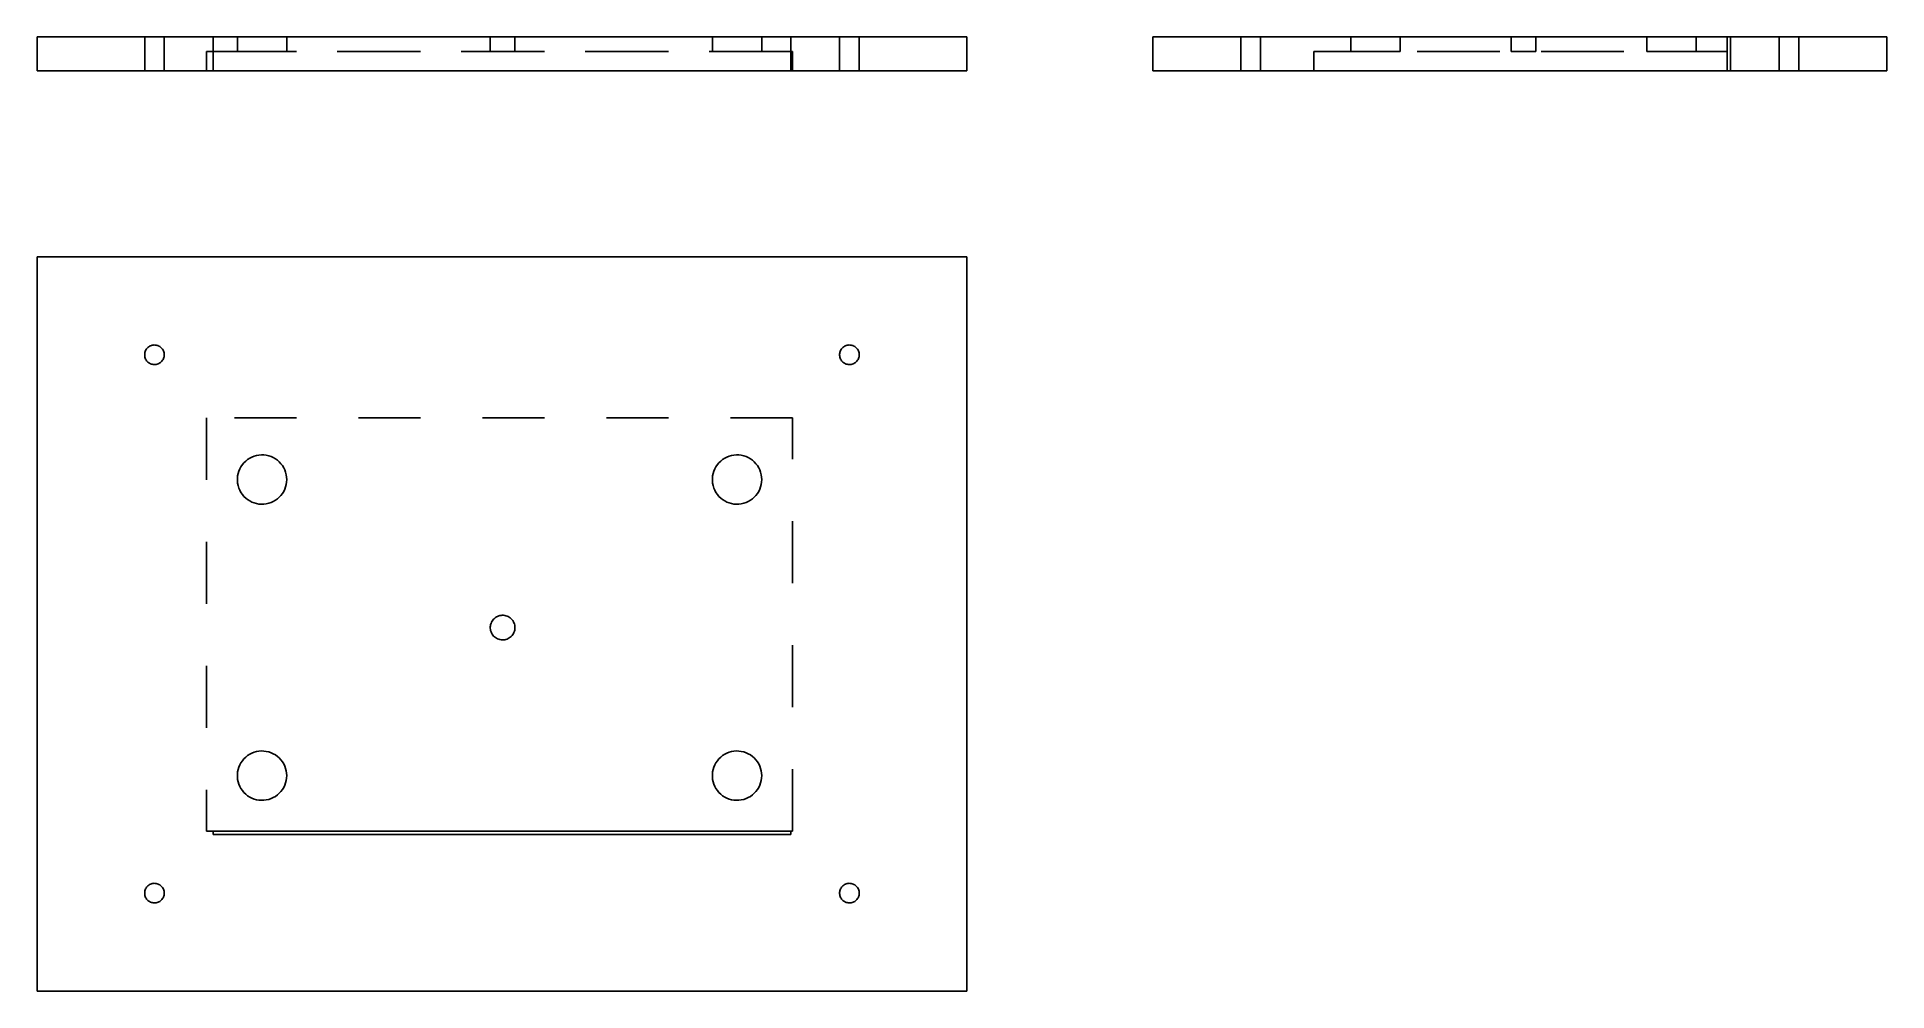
# Model space of a CAD drawing. Extents: x 0 to 2.98, y 0 to 1.54.
import ezdxf

# ---------------------------------------------------------------- set-up
doc = ezdxf.new("R2010")
doc.units = 0
doc.linetypes.add('HIDDEN', pattern=[0.075, 0.050025, -0.024975])
for name, color, linetype in [('FRONT', 7, 'CONTINUOUS'), ('FRONT_HID', 7, 'HIDDEN'), ('LEFT', 7, 'CONTINUOUS'), ('LEFT_HID', 7, 'HIDDEN'), ('TOP', 7, 'CONTINUOUS'), ('TOP_HID', 7, 'HIDDEN')]:
    doc.layers.add(name, color=color, linetype=linetype)

msp = doc.modelspace()

# ---------------------------------------------------------------- linework, layer by layer
at = {"layer": 'FRONT'}
for p, q in [((0, 1.484211), (0, 1.538898)), ((1.5, 1.538898), (0, 1.538898)), ((1.5, 1.484211), (1.5, 1.538898)), ((1.5, 1.484211), (0, 1.484211))]:
    msp.add_line(p, q, dxfattribs=at)
at = {"layer": 'FRONT_HID', "linetype": 'HIDDEN'}
for p, q in [((0.205263, 1.538898), (0.173684, 1.538898)), ((0.173684, 1.538898), (0.205263, 1.538898)), ((0.205263, 1.538898), (0.173684, 1.538898)), ((0.173684, 1.538898), (0.205263, 1.538898)), ((0.173684, 1.538898), (0.173684, 1.484211)), ((0.173684, 1.538898), (0.173684, 1.484211)), ((0.205263, 1.484211), (0.205263, 1.538898)), ((0.205263, 1.484211), (0.205263, 1.538898)), ((0.273438, 1.538898), (0.284211, 1.538898)), ((1.21875, 1.538898), (0.273438, 1.538898)), ((0.284211, 1.538898), (1.215789, 1.538898)), ((0.284211, 1.484211), (0.284211, 1.538898)), ((0.284211, 1.515461), (0.284211, 1.538898)), ((1.215789, 1.538898), (0.284211, 1.538898)), ((0.284211, 1.538898), (1.215789, 1.538898)), ((0.402796, 1.538898), (0.323191, 1.538898)), ((0.323191, 1.538898), (0.402796, 1.538898)), ((0.402796, 1.538898), (0.323191, 1.538898)), ((0.323191, 1.538898), (0.402796, 1.538898)), ((0.323191, 1.538898), (0.323191, 1.515461)), ((0.323191, 1.538898), (0.323191, 1.515461)), ((0.402796, 1.515461), (0.402796, 1.538898)), ((0.402796, 1.515461), (0.402796, 1.538898)), ((0.77097, 1.538898), (0.731168, 1.538898)), ((0.731168, 1.538898), (0.77097, 1.538898)), ((0.731168, 1.538898), (0.731168, 1.515461)), ((0.77097, 1.515461), (0.77097, 1.538898)), ((1.168997, 1.538898), (1.089391, 1.538898)), ((1.089391, 1.538898), (1.168997, 1.538898)), ((1.168997, 1.538898), (1.089391, 1.538898)), ((1.089391, 1.538898), (1.168997, 1.538898)), ((1.089391, 1.538898), (1.089391, 1.515461)), ((1.089391, 1.538898), (1.089391, 1.515461)), ((1.168997, 1.515461), (1.168997, 1.538898)), ((1.168997, 1.515461), (1.168997, 1.538898)), ((1.215789, 1.538898), (1.21875, 1.538898)), ((1.215789, 1.484211), (1.215789, 1.538898)), ((1.215789, 1.538898), (1.215789, 1.515461)), ((1.326316, 1.538898), (1.294737, 1.538898)), ((1.294737, 1.538898), (1.326316, 1.538898)), ((1.326316, 1.538898), (1.294737, 1.538898)), ((1.294737, 1.538898), (1.326316, 1.538898)), ((1.294737, 1.538898), (1.294737, 1.484211)), ((1.294737, 1.538898), (1.294737, 1.484211)), ((1.326316, 1.484211), (1.326316, 1.538898)), ((1.326316, 1.484211), (1.326316, 1.538898)), ((1.21875, 1.515461), (0.273438, 1.515461)), ((0.273438, 1.484211), (0.273438, 1.515461)), ((0.273438, 1.484211), (0.273438, 1.515461)), ((0.273438, 1.515461), (0.284211, 1.515461)), ((0.284211, 1.484211), (0.284211, 1.515461)), ((0.284211, 1.515461), (1.215789, 1.515461)), ((0.402796, 1.515461), (0.323191, 1.515461)), ((0.323191, 1.515461), (0.402796, 1.515461)), ((0.402796, 1.515461), (0.323191, 1.515461)), ((0.323191, 1.515461), (0.402796, 1.515461)), ((0.77097, 1.515461), (0.731168, 1.515461)), ((0.731168, 1.515461), (0.77097, 1.515461)), ((1.168997, 1.515461), (1.089391, 1.515461)), ((1.089391, 1.515461), (1.168997, 1.515461)), ((1.168997, 1.515461), (1.089391, 1.515461)), ((1.089391, 1.515461), (1.168997, 1.515461)), ((1.215789, 1.515461), (1.215789, 1.484211)), ((1.215789, 1.515461), (1.21875, 1.515461)), ((1.21875, 1.484211), (1.21875, 1.515461)), ((1.21875, 1.484211), (1.21875, 1.515461)), ((0.205263, 1.484211), (0.173684, 1.484211)), ((0.173684, 1.484211), (0.205263, 1.484211)), ((0.205263, 1.484211), (0.173684, 1.484211)), ((0.173684, 1.484211), (0.205263, 1.484211)), ((0.273438, 1.484211), (0.284211, 1.484211)), ((1.21875, 1.484211), (0.273438, 1.484211)), ((0.284211, 1.484211), (1.215789, 1.484211)), ((1.215789, 1.484211), (1.21875, 1.484211)), ((1.326316, 1.484211), (1.294737, 1.484211)), ((1.294737, 1.484211), (1.326316, 1.484211)), ((1.326316, 1.484211), (1.294737, 1.484211)), ((1.294737, 1.484211), (1.326316, 1.484211))]:
    msp.add_line(p, q, dxfattribs=at)
at = {"layer": 'LEFT'}
for p, q in [((1.8, 1.484211), (1.8, 1.538898)), ((1.8, 1.538898), (2.984211, 1.538898)), ((2.984211, 1.484211), (2.984211, 1.538898)), ((1.8, 1.484211), (2.984211, 1.484211))]:
    msp.add_line(p, q, dxfattribs=at)
at = {"layer": 'LEFT_HID', "linetype": 'HIDDEN'}
for p, q in [((1.957895, 1.538898), (1.942105, 1.538898)), ((1.942105, 1.538898), (1.973684, 1.538898)), ((1.957895, 1.538898), (1.942105, 1.538898)), ((1.942105, 1.538898), (1.973684, 1.538898)), ((1.942105, 1.538898), (1.942105, 1.484211)), ((1.942105, 1.538898), (1.942105, 1.484211)), ((1.973684, 1.538898), (1.957895, 1.538898)), ((1.973684, 1.538898), (1.957895, 1.538898)), ((1.973684, 1.538898), (1.973684, 1.484211)), ((1.973684, 1.538898), (1.973684, 1.484211)), ((2.059704, 1.538898), (2.726398, 1.538898)), ((2.726398, 1.538898), (2.059704, 1.538898)), ((2.068421, 1.538898), (2.726398, 1.538898)), ((2.726398, 1.538898), (2.068421, 1.538898)), ((2.159211, 1.538898), (2.119408, 1.538898)), ((2.119408, 1.538898), (2.199013, 1.538898)), ((2.159211, 1.538898), (2.119408, 1.538898)), ((2.119408, 1.538898), (2.199013, 1.538898)), ((2.119408, 1.538898), (2.119408, 1.515461)), ((2.119408, 1.538898), (2.119408, 1.515461)), ((2.199013, 1.538898), (2.159211, 1.538898)), ((2.199013, 1.538898), (2.159211, 1.538898)), ((2.199013, 1.538898), (2.199013, 1.515461)), ((2.199013, 1.538898), (2.199013, 1.515461)), ((2.398026, 1.538898), (2.378125, 1.538898)), ((2.378125, 1.538898), (2.417928, 1.538898)), ((2.378125, 1.538898), (2.378125, 1.515461)), ((2.417928, 1.538898), (2.398026, 1.538898)), ((2.417928, 1.538898), (2.417928, 1.515461)), ((2.636842, 1.538898), (2.597039, 1.538898)), ((2.597039, 1.538898), (2.676645, 1.538898)), ((2.636842, 1.538898), (2.597039, 1.538898)), ((2.597039, 1.538898), (2.676645, 1.538898)), ((2.597039, 1.538898), (2.597039, 1.515461)), ((2.597039, 1.538898), (2.597039, 1.515461)), ((2.676645, 1.538898), (2.636842, 1.538898)), ((2.676645, 1.538898), (2.636842, 1.538898)), ((2.676645, 1.538898), (2.676645, 1.515461)), ((2.676645, 1.538898), (2.676645, 1.515461)), ((2.726398, 1.538898), (2.731579, 1.538898)), ((2.731579, 1.538898), (2.726398, 1.538898)), ((2.726398, 1.538898), (2.726398, 1.515461)), ((2.726398, 1.515461), (2.726398, 1.538898)), ((2.731579, 1.484211), (2.731579, 1.538898)), ((2.731579, 1.484211), (2.731579, 1.538898)), ((2.826316, 1.538898), (2.810526, 1.538898)), ((2.810526, 1.538898), (2.842105, 1.538898)), ((2.826316, 1.538898), (2.810526, 1.538898)), ((2.810526, 1.538898), (2.842105, 1.538898)), ((2.810526, 1.538898), (2.810526, 1.484211)), ((2.810526, 1.538898), (2.810526, 1.484211)), ((2.842105, 1.538898), (2.826316, 1.538898)), ((2.842105, 1.538898), (2.826316, 1.538898)), ((2.842105, 1.538898), (2.842105, 1.484211)), ((2.842105, 1.538898), (2.842105, 1.484211)), ((2.726398, 1.515461), (2.059704, 1.515461)), ((2.059704, 1.484211), (2.059704, 1.515461)), ((2.059704, 1.484211), (2.059704, 1.515461)), ((2.059704, 1.515461), (2.726398, 1.515461)), ((2.159211, 1.515461), (2.119408, 1.515461)), ((2.119408, 1.515461), (2.199013, 1.515461)), ((2.159211, 1.515461), (2.119408, 1.515461)), ((2.119408, 1.515461), (2.199013, 1.515461)), ((2.199013, 1.515461), (2.159211, 1.515461)), ((2.199013, 1.515461), (2.159211, 1.515461)), ((2.398026, 1.515461), (2.378125, 1.515461)), ((2.378125, 1.515461), (2.417928, 1.515461)), ((2.417928, 1.515461), (2.398026, 1.515461)), ((2.636842, 1.515461), (2.597039, 1.515461)), ((2.597039, 1.515461), (2.676645, 1.515461)), ((2.636842, 1.515461), (2.597039, 1.515461)), ((2.597039, 1.515461), (2.676645, 1.515461)), ((2.676645, 1.515461), (2.636842, 1.515461)), ((2.676645, 1.515461), (2.636842, 1.515461)), ((2.726398, 1.515461), (2.726398, 1.484211)), ((2.726398, 1.484211), (2.726398, 1.515461)), ((2.726398, 1.484211), (2.726398, 1.515461)), ((2.726398, 1.484211), (2.726398, 1.515461)), ((1.957895, 1.484211), (1.942105, 1.484211)), ((1.942105, 1.484211), (1.973684, 1.484211)), ((1.957895, 1.484211), (1.942105, 1.484211)), ((1.942105, 1.484211), (1.973684, 1.484211)), ((1.973684, 1.484211), (1.957895, 1.484211)), ((1.973684, 1.484211), (1.957895, 1.484211)), ((2.059704, 1.484211), (2.726398, 1.484211)), ((2.726398, 1.484211), (2.059704, 1.484211)), ((2.726398, 1.484211), (2.731579, 1.484211)), ((2.731579, 1.484211), (2.726398, 1.484211)), ((2.826316, 1.484211), (2.810526, 1.484211)), ((2.810526, 1.484211), (2.842105, 1.484211)), ((2.826316, 1.484211), (2.810526, 1.484211)), ((2.810526, 1.484211), (2.842105, 1.484211)), ((2.842105, 1.484211), (2.826316, 1.484211)), ((2.842105, 1.484211), (2.826316, 1.484211))]:
    msp.add_line(p, q, dxfattribs=at)
at = {"layer": 'TOP'}
for p, q in [((0, 1.184211), (0, 0)), ((1.5, 1.184211), (0, 1.184211)), ((1.5, 0), (1.5, 1.184211)), ((0.173861, 1.028669), (0.173704, 1.027103)), ((0.173704, 1.027103), (0.173704, 1.025529)), ((0.173704, 1.025529), (0.173861, 1.023962)), ((0.174172, 1.030212), (0.173861, 1.028669)), ((0.173861, 1.023962), (0.174172, 1.02242)), ((0.174636, 1.031716), (0.174172, 1.030212)), ((0.174172, 1.02242), (0.174636, 1.020915)), ((0.175248, 1.033167), (0.174636, 1.031716)), ((0.174636, 1.020915), (0.175248, 1.019465)), ((0.176001, 1.034549), (0.175248, 1.033167)), ((0.175248, 1.019465), (0.176001, 1.018083)), ((0.176887, 1.03585), (0.176001, 1.034549)), ((0.176001, 1.018083), (0.176887, 1.016782)), ((0.177899, 1.037055), (0.176887, 1.03585)), ((0.176887, 1.016782), (0.177899, 1.015576)), ((0.179026, 1.038154), (0.177899, 1.037055)), ((0.177899, 1.015576), (0.179026, 1.014477)), ((0.180257, 1.039136), (0.179026, 1.038154)), ((0.181579, 1.03999), (0.180257, 1.039136)), ((0.18298, 1.040708), (0.181579, 1.03999)), ((0.184445, 1.041283), (0.18298, 1.040708)), ((0.18596, 1.041709), (0.184445, 1.041283)), ((0.18751, 1.041983), (0.18596, 1.041709)), ((0.18908, 1.0421), (0.18751, 1.041983)), ((0.190654, 1.042061), (0.18908, 1.0421)), ((0.192215, 1.041865), (0.190654, 1.042061)), ((0.19375, 1.041515), (0.192215, 1.041865)), ((0.195242, 1.041014), (0.19375, 1.041515)), ((0.196677, 1.040366), (0.195242, 1.041014)), ((0.19804, 1.039579), (0.196677, 1.040366)), ((0.199318, 1.03866), (0.19804, 1.039579)), ((0.200498, 1.037619), (0.199318, 1.03866)), ((0.199318, 1.013971), (0.200498, 1.015013)), ((0.201569, 1.036465), (0.200498, 1.037619)), ((0.200498, 1.015013), (0.201569, 1.016167)), ((0.20252, 1.03521), (0.201569, 1.036465)), ((0.201569, 1.016167), (0.20252, 1.017421)), ((0.20334, 1.033867), (0.20252, 1.03521)), ((0.20252, 1.017421), (0.20334, 1.018764)), ((0.204023, 1.032449), (0.20334, 1.033867)), ((0.20334, 1.018764), (0.204023, 1.020183)), ((0.204562, 1.03097), (0.204023, 1.032449)), ((0.204023, 1.020183), (0.204562, 1.021662)), ((0.20495, 1.029444), (0.204562, 1.03097)), ((0.204562, 1.021662), (0.20495, 1.023187)), ((0.205185, 1.027888), (0.20495, 1.029444)), ((0.20495, 1.023187), (0.205185, 1.024744)), ((0.205263, 1.026316), (0.205185, 1.027888)), ((0.205185, 1.024744), (0.205263, 1.026316)), ((1.294913, 1.028669), (1.294756, 1.027103)), ((1.294756, 1.027103), (1.294756, 1.025529)), ((1.294756, 1.025529), (1.294913, 1.023962)), ((1.295225, 1.030212), (1.294913, 1.028669)), ((1.294913, 1.023962), (1.295225, 1.02242)), ((1.295689, 1.031716), (1.295225, 1.030212)), ((1.295225, 1.02242), (1.295689, 1.020915)), ((1.2963, 1.033167), (1.295689, 1.031716)), ((1.295689, 1.020915), (1.2963, 1.019465)), ((1.297053, 1.034549), (1.2963, 1.033167)), ((1.2963, 1.019465), (1.297053, 1.018083)), ((1.29794, 1.03585), (1.297053, 1.034549)), ((1.297053, 1.018083), (1.29794, 1.016782)), ((1.298952, 1.037055), (1.29794, 1.03585)), ((1.29794, 1.016782), (1.298952, 1.015576)), ((1.300079, 1.038154), (1.298952, 1.037055)), ((1.298952, 1.015576), (1.300079, 1.014477)), ((1.301309, 1.039136), (1.300079, 1.038154)), ((1.302632, 1.03999), (1.301309, 1.039136)), ((1.304032, 1.040708), (1.302632, 1.03999)), ((1.305498, 1.041283), (1.304032, 1.040708)), ((1.307013, 1.041709), (1.305498, 1.041283)), ((1.308563, 1.041983), (1.307013, 1.041709)), ((1.310133, 1.0421), (1.308563, 1.041983)), ((1.311706, 1.042061), (1.310133, 1.0421)), ((1.313268, 1.041865), (1.311706, 1.042061)), ((1.314803, 1.041515), (1.313268, 1.041865)), ((1.316295, 1.041014), (1.314803, 1.041515)), ((1.31773, 1.040366), (1.316295, 1.041014)), ((1.319093, 1.039579), (1.31773, 1.040366)), ((1.320371, 1.03866), (1.319093, 1.039579)), ((1.321551, 1.037619), (1.320371, 1.03866)), ((1.320371, 1.013971), (1.321551, 1.015013)), ((1.322622, 1.036465), (1.321551, 1.037619)), ((1.321551, 1.015013), (1.322622, 1.016167)), ((1.323572, 1.03521), (1.322622, 1.036465)), ((1.322622, 1.016167), (1.323572, 1.017421)), ((1.324393, 1.033867), (1.323572, 1.03521)), ((1.323572, 1.017421), (1.324393, 1.018764)), ((1.325076, 1.032449), (1.324393, 1.033867)), ((1.324393, 1.018764), (1.325076, 1.020183)), ((1.325614, 1.03097), (1.325076, 1.032449)), ((1.325076, 1.020183), (1.325614, 1.021662)), ((1.326003, 1.029444), (1.325614, 1.03097)), ((1.325614, 1.021662), (1.326003, 1.023187)), ((1.326237, 1.027888), (1.326003, 1.029444)), ((1.326003, 1.023187), (1.326237, 1.024744)), ((1.326316, 1.026316), (1.326237, 1.027888)), ((1.326237, 1.024744), (1.326316, 1.026316)), ((0.179026, 1.014477), (0.180257, 1.013496)), ((0.180257, 1.013496), (0.181579, 1.012642)), ((0.181579, 1.012642), (0.18298, 1.011924)), ((0.18298, 1.011924), (0.184445, 1.011349)), ((0.184445, 1.011349), (0.18596, 1.010922)), ((0.18596, 1.010922), (0.18751, 1.010649)), ((0.18751, 1.010649), (0.18908, 1.010531)), ((0.18908, 1.010531), (0.190654, 1.01057)), ((0.190654, 1.01057), (0.192215, 1.010766)), ((0.192215, 1.010766), (0.19375, 1.011116)), ((0.19375, 1.011116), (0.195242, 1.011618)), ((0.195242, 1.011618), (0.196677, 1.012265)), ((0.196677, 1.012265), (0.19804, 1.013052)), ((0.19804, 1.013052), (0.199318, 1.013971)), ((1.300079, 1.014477), (1.301309, 1.013496)), ((1.301309, 1.013496), (1.302632, 1.012642)), ((1.302632, 1.012642), (1.304032, 1.011924)), ((1.304032, 1.011924), (1.305498, 1.011349)), ((1.305498, 1.011349), (1.307013, 1.010922)), ((1.307013, 1.010922), (1.308563, 1.010649)), ((1.308563, 1.010649), (1.310133, 1.010531)), ((1.310133, 1.010531), (1.311706, 1.01057)), ((1.311706, 1.01057), (1.313268, 1.010766)), ((1.313268, 1.010766), (1.314803, 1.011116)), ((1.314803, 1.011116), (1.316295, 1.011618)), ((1.316295, 1.011618), (1.31773, 1.012265)), ((1.31773, 1.012265), (1.319093, 1.013052)), ((1.319093, 1.013052), (1.320371, 1.013971)), ((0.325591, 0.838613), (0.324422, 0.834822)), ((0.327132, 0.84227), (0.325591, 0.838613)), ((0.32903, 0.845754), (0.327132, 0.84227)), ((0.331265, 0.849033), (0.32903, 0.845754)), ((0.333816, 0.852073), (0.331265, 0.849033)), ((0.336657, 0.854843), (0.333816, 0.852073)), ((0.339759, 0.857317), (0.336657, 0.854843)), ((0.343092, 0.85947), (0.339759, 0.857317)), ((0.346623, 0.86128), (0.343092, 0.85947)), ((0.350317, 0.86273), (0.346623, 0.86128)), ((0.354137, 0.863805), (0.350317, 0.86273)), ((0.358044, 0.864494), (0.354137, 0.863805)), ((0.362001, 0.86479), (0.358044, 0.864494)), ((0.365968, 0.864691), (0.362001, 0.86479)), ((0.369905, 0.864198), (0.365968, 0.864691)), ((0.373774, 0.863315), (0.369905, 0.864198)), ((0.377535, 0.862051), (0.373774, 0.863315)), ((0.381152, 0.860419), (0.377535, 0.862051)), ((0.384588, 0.858435), (0.381152, 0.860419)), ((0.38781, 0.856119), (0.384588, 0.858435)), ((0.390785, 0.853493), (0.38781, 0.856119)), ((0.393484, 0.850585), (0.390785, 0.853493)), ((0.39588, 0.847422), (0.393484, 0.850585)), ((0.397949, 0.844036), (0.39588, 0.847422)), ((0.399671, 0.840461), (0.397949, 0.844036)), ((0.401028, 0.836732), (0.399671, 0.840461)), ((0.402007, 0.832887), (0.401028, 0.836732)), ((1.091792, 0.838613), (1.090622, 0.834822)), ((1.093333, 0.84227), (1.091792, 0.838613)), ((1.095231, 0.845754), (1.093333, 0.84227)), ((1.097466, 0.849033), (1.095231, 0.845754)), ((1.100017, 0.852073), (1.097466, 0.849033)), ((1.102857, 0.854843), (1.100017, 0.852073)), ((1.10596, 0.857317), (1.102857, 0.854843)), ((1.109293, 0.85947), (1.10596, 0.857317)), ((1.112824, 0.86128), (1.109293, 0.85947)), ((1.116517, 0.86273), (1.112824, 0.86128)), ((1.120337, 0.863805), (1.116517, 0.86273)), ((1.124245, 0.864494), (1.120337, 0.863805)), ((1.128202, 0.86479), (1.124245, 0.864494)), ((1.132169, 0.864691), (1.128202, 0.86479)), ((1.136106, 0.864198), (1.132169, 0.864691)), ((1.139974, 0.863315), (1.136106, 0.864198)), ((1.143736, 0.862051), (1.139974, 0.863315)), ((1.147352, 0.860419), (1.143736, 0.862051)), ((1.150789, 0.858435), (1.147352, 0.860419)), ((1.154011, 0.856119), (1.150789, 0.858435)), ((1.156986, 0.853493), (1.154011, 0.856119)), ((1.159685, 0.850585), (1.156986, 0.853493)), ((1.162081, 0.847422), (1.159685, 0.850585)), ((1.16415, 0.844036), (1.162081, 0.847422)), ((1.165871, 0.840461), (1.16415, 0.844036)), ((1.167228, 0.836732), (1.165871, 0.840461)), ((1.168208, 0.832887), (1.167228, 0.836732)), ((0.323635, 0.830932), (0.32324, 0.826984)), ((0.32324, 0.826984), (0.32324, 0.823016)), ((0.32324, 0.823016), (0.323635, 0.819068)), ((0.324422, 0.834822), (0.323635, 0.830932)), ((0.323635, 0.819068), (0.324422, 0.815178)), ((0.324422, 0.815178), (0.325591, 0.811387)), ((0.325591, 0.811387), (0.327132, 0.80773)), ((0.327132, 0.80773), (0.32903, 0.804246)), ((0.39588, 0.802578), (0.397949, 0.805964)), ((0.397949, 0.805964), (0.399671, 0.809539)), ((0.399671, 0.809539), (0.401028, 0.813268)), ((0.401028, 0.813268), (0.402007, 0.817113)), ((0.402598, 0.828963), (0.402007, 0.832887)), ((0.402007, 0.817113), (0.402598, 0.821037)), ((0.402796, 0.825), (0.402598, 0.828963)), ((0.402598, 0.821037), (0.402796, 0.825)), ((1.089836, 0.830932), (1.089441, 0.826984)), ((1.089441, 0.826984), (1.089441, 0.823016)), ((1.089441, 0.823016), (1.089836, 0.819068)), ((1.090622, 0.834822), (1.089836, 0.830932)), ((1.089836, 0.819068), (1.090622, 0.815178)), ((1.090622, 0.815178), (1.091792, 0.811387)), ((1.091792, 0.811387), (1.093333, 0.80773)), ((1.093333, 0.80773), (1.095231, 0.804246)), ((1.162081, 0.802578), (1.16415, 0.805964)), ((1.16415, 0.805964), (1.165871, 0.809539)), ((1.165871, 0.809539), (1.167228, 0.813268)), ((1.167228, 0.813268), (1.168208, 0.817113)), ((1.168799, 0.828963), (1.168208, 0.832887)), ((1.168208, 0.817113), (1.168799, 0.821037)), ((1.168997, 0.825), (1.168799, 0.828963)), ((1.168799, 0.821037), (1.168997, 0.825)), ((0.32903, 0.804246), (0.331265, 0.800967)), ((0.331265, 0.800967), (0.333816, 0.797927)), ((0.333816, 0.797927), (0.336657, 0.795157)), ((0.336657, 0.795157), (0.339759, 0.792683)), ((0.339759, 0.792683), (0.343092, 0.79053)), ((0.343092, 0.79053), (0.346623, 0.78872)), ((0.346623, 0.78872), (0.350317, 0.78727)), ((0.350317, 0.78727), (0.354137, 0.786195)), ((0.354137, 0.786195), (0.358044, 0.785506)), ((0.358044, 0.785506), (0.362001, 0.78521)), ((0.362001, 0.78521), (0.365968, 0.785309)), ((0.365968, 0.785309), (0.369905, 0.785802)), ((0.369905, 0.785802), (0.373774, 0.786685)), ((0.373774, 0.786685), (0.377535, 0.787949)), ((0.377535, 0.787949), (0.381152, 0.789581)), ((0.381152, 0.789581), (0.384588, 0.791565)), ((0.384588, 0.791565), (0.38781, 0.793881)), ((0.38781, 0.793881), (0.390785, 0.796507)), ((0.390785, 0.796507), (0.393484, 0.799415)), ((0.393484, 0.799415), (0.39588, 0.802578)), ((1.095231, 0.804246), (1.097466, 0.800967)), ((1.097466, 0.800967), (1.100017, 0.797927)), ((1.100017, 0.797927), (1.102857, 0.795157)), ((1.102857, 0.795157), (1.10596, 0.792683)), ((1.10596, 0.792683), (1.109293, 0.79053)), ((1.109293, 0.79053), (1.112824, 0.78872)), ((1.112824, 0.78872), (1.116517, 0.78727)), ((1.116517, 0.78727), (1.120337, 0.786195)), ((1.120337, 0.786195), (1.124245, 0.785506)), ((1.124245, 0.785506), (1.128202, 0.78521)), ((1.128202, 0.78521), (1.132169, 0.785309)), ((1.132169, 0.785309), (1.136106, 0.785802)), ((1.136106, 0.785802), (1.139974, 0.786685)), ((1.139974, 0.786685), (1.143736, 0.787949)), ((1.143736, 0.787949), (1.147352, 0.789581)), ((1.147352, 0.789581), (1.150789, 0.791565)), ((1.150789, 0.791565), (1.154011, 0.793881)), ((1.154011, 0.793881), (1.156986, 0.796507)), ((1.156986, 0.796507), (1.159685, 0.799415)), ((1.159685, 0.799415), (1.162081, 0.802578)), ((0.735205, 0.598201), (0.734087, 0.596561)), ((0.73648, 0.599721), (0.735205, 0.598201)), ((0.737901, 0.601106), (0.73648, 0.599721)), ((0.739452, 0.602343), (0.737901, 0.601106)), ((0.741118, 0.603419), (0.739452, 0.602343)), ((0.742884, 0.604324), (0.741118, 0.603419)), ((0.744731, 0.605049), (0.742884, 0.604324)), ((0.746641, 0.605587), (0.744731, 0.605049)), ((0.748594, 0.605931), (0.746641, 0.605587)), ((0.750573, 0.606079), (0.748594, 0.605931)), ((0.752556, 0.60603), (0.750573, 0.606079)), ((0.754525, 0.605783), (0.752556, 0.60603)), ((0.756459, 0.605342), (0.754525, 0.605783)), ((0.75834, 0.60471), (0.756459, 0.605342)), ((0.760148, 0.603894), (0.75834, 0.60471)), ((0.761866, 0.602902), (0.760148, 0.603894)), ((0.763477, 0.601744), (0.761866, 0.602902)), ((0.764965, 0.600431), (0.763477, 0.601744)), ((0.766314, 0.598977), (0.764965, 0.600431)), ((0.767512, 0.597395), (0.766314, 0.598977)), ((0.768547, 0.595702), (0.767512, 0.597395)), ((0.73139, 0.58915), (0.731193, 0.587176)), ((0.731193, 0.587176), (0.731193, 0.585192)), ((0.731193, 0.585192), (0.73139, 0.583218)), ((0.731783, 0.591095), (0.73139, 0.58915)), ((0.73139, 0.583218), (0.731783, 0.581273)), ((0.732368, 0.592991), (0.731783, 0.591095)), ((0.731783, 0.581273), (0.732368, 0.579378)), ((0.733139, 0.594819), (0.732368, 0.592991)), ((0.732368, 0.579378), (0.733139, 0.577549)), ((0.734087, 0.596561), (0.733139, 0.594819)), ((0.733139, 0.577549), (0.734087, 0.575807)), ((0.734087, 0.575807), (0.735205, 0.574168)), ((0.735205, 0.574168), (0.73648, 0.572648)), ((0.73648, 0.572648), (0.737901, 0.571263)), ((0.737901, 0.571263), (0.739452, 0.570026)), ((0.739452, 0.570026), (0.741118, 0.568949)), ((0.741118, 0.568949), (0.742884, 0.568044)), ((0.742884, 0.568044), (0.744731, 0.567319)), ((0.744731, 0.567319), (0.746641, 0.566782)), ((0.754525, 0.566585), (0.756459, 0.567027)), ((0.756459, 0.567027), (0.75834, 0.567659)), ((0.75834, 0.567659), (0.760148, 0.568475)), ((0.760148, 0.568475), (0.761866, 0.569467)), ((0.761866, 0.569467), (0.763477, 0.570625)), ((0.763477, 0.570625), (0.764965, 0.571938)), ((0.764965, 0.571938), (0.766314, 0.573392)), ((0.766314, 0.573392), (0.767512, 0.574973)), ((0.767512, 0.574973), (0.768547, 0.576666)), ((0.769408, 0.593915), (0.768547, 0.595702)), ((0.768547, 0.576666), (0.769408, 0.578454)), ((0.770086, 0.59205), (0.769408, 0.593915)), ((0.769408, 0.578454), (0.770086, 0.580318)), ((0.770576, 0.590128), (0.770086, 0.59205)), ((0.770086, 0.580318), (0.770576, 0.582241)), ((0.770872, 0.588166), (0.770576, 0.590128)), ((0.770576, 0.582241), (0.770872, 0.584203)), ((0.77097, 0.586184), (0.770872, 0.588166)), ((0.770872, 0.584203), (0.77097, 0.586184)), ((0.746641, 0.566782), (0.748594, 0.566437)), ((0.748594, 0.566437), (0.750573, 0.566289)), ((0.750573, 0.566289), (0.752556, 0.566339)), ((0.752556, 0.566339), (0.754525, 0.566585)), ((0.325591, 0.360982), (0.324422, 0.35719)), ((0.327132, 0.364638), (0.325591, 0.360982)), ((0.32903, 0.368123), (0.327132, 0.364638)), ((0.331265, 0.371401), (0.32903, 0.368123)), ((0.333816, 0.374441), (0.331265, 0.371401)), ((0.336657, 0.377212), (0.333816, 0.374441)), ((0.339759, 0.379686), (0.336657, 0.377212)), ((0.343092, 0.381839), (0.339759, 0.379686)), ((0.346623, 0.383649), (0.343092, 0.381839)), ((0.350317, 0.385098), (0.346623, 0.383649)), ((0.354137, 0.386173), (0.350317, 0.385098)), ((0.358044, 0.386862), (0.354137, 0.386173)), ((0.362001, 0.387159), (0.358044, 0.386862)), ((0.365968, 0.38706), (0.362001, 0.387159)), ((0.369905, 0.386566), (0.365968, 0.38706)), ((0.373774, 0.385683), (0.369905, 0.386566)), ((0.377535, 0.38442), (0.373774, 0.385683)), ((0.381152, 0.382788), (0.377535, 0.38442)), ((0.384588, 0.380804), (0.381152, 0.382788)), ((0.38781, 0.378487), (0.384588, 0.380804)), ((0.390785, 0.375862), (0.38781, 0.378487)), ((0.393484, 0.372953), (0.390785, 0.375862)), ((0.39588, 0.36979), (0.393484, 0.372953)), ((0.397949, 0.366404), (0.39588, 0.36979)), ((0.399671, 0.362829), (0.397949, 0.366404)), ((0.401028, 0.3591), (0.399671, 0.362829)), ((0.402007, 0.355255), (0.401028, 0.3591)), ((1.091792, 0.360982), (1.090622, 0.35719)), ((1.093333, 0.364638), (1.091792, 0.360982)), ((1.095231, 0.368123), (1.093333, 0.364638)), ((1.097466, 0.371401), (1.095231, 0.368123)), ((1.100017, 0.374441), (1.097466, 0.371401)), ((1.102857, 0.377212), (1.100017, 0.374441)), ((1.10596, 0.379686), (1.102857, 0.377212)), ((1.109293, 0.381839), (1.10596, 0.379686)), ((1.112824, 0.383649), (1.109293, 0.381839)), ((1.116517, 0.385098), (1.112824, 0.383649)), ((1.120337, 0.386173), (1.116517, 0.385098)), ((1.124245, 0.386862), (1.120337, 0.386173)), ((1.128202, 0.387159), (1.124245, 0.386862)), ((1.132169, 0.38706), (1.128202, 0.387159)), ((1.136106, 0.386566), (1.132169, 0.38706)), ((1.139974, 0.385683), (1.136106, 0.386566)), ((1.143736, 0.38442), (1.139974, 0.385683)), ((1.147352, 0.382788), (1.143736, 0.38442)), ((1.150789, 0.380804), (1.147352, 0.382788)), ((1.154011, 0.378487), (1.150789, 0.380804)), ((1.156986, 0.375862), (1.154011, 0.378487)), ((1.159685, 0.372953), (1.156986, 0.375862)), ((1.162081, 0.36979), (1.159685, 0.372953)), ((1.16415, 0.366404), (1.162081, 0.36979)), ((1.165871, 0.362829), (1.16415, 0.366404)), ((1.167228, 0.3591), (1.165871, 0.362829)), ((1.168208, 0.355255), (1.167228, 0.3591)), ((0.323635, 0.353301), (0.32324, 0.349352)), ((0.32324, 0.349352), (0.32324, 0.345384)), ((0.32324, 0.345384), (0.323635, 0.341436)), ((0.324422, 0.35719), (0.323635, 0.353301)), ((0.323635, 0.341436), (0.324422, 0.337547)), ((0.324422, 0.337547), (0.325591, 0.333755)), ((0.325591, 0.333755), (0.327132, 0.330099)), ((0.327132, 0.330099), (0.32903, 0.326614)), ((0.39588, 0.324947), (0.397949, 0.328333)), ((0.397949, 0.328333), (0.399671, 0.331908)), ((0.399671, 0.331908), (0.401028, 0.335636)), ((0.401028, 0.335636), (0.402007, 0.339482)), ((0.402598, 0.351331), (0.402007, 0.355255)), ((0.402007, 0.339482), (0.402598, 0.343405)), ((0.402796, 0.347368), (0.402598, 0.351331)), ((0.402598, 0.343405), (0.402796, 0.347368)), ((1.089836, 0.353301), (1.089441, 0.349352)), ((1.089441, 0.349352), (1.089441, 0.345384)), ((1.089441, 0.345384), (1.089836, 0.341436)), ((1.090622, 0.35719), (1.089836, 0.353301)), ((1.089836, 0.341436), (1.090622, 0.337547)), ((1.090622, 0.337547), (1.091792, 0.333755)), ((1.091792, 0.333755), (1.093333, 0.330099)), ((1.093333, 0.330099), (1.095231, 0.326614)), ((1.162081, 0.324947), (1.16415, 0.328333)), ((1.16415, 0.328333), (1.165871, 0.331908)), ((1.165871, 0.331908), (1.167228, 0.335636)), ((1.167228, 0.335636), (1.168208, 0.339482)), ((1.168799, 0.351331), (1.168208, 0.355255)), ((1.168208, 0.339482), (1.168799, 0.343405)), ((1.168997, 0.347368), (1.168799, 0.351331)), ((1.168799, 0.343405), (1.168997, 0.347368)), ((0.32903, 0.326614), (0.331265, 0.323335)), ((0.331265, 0.323335), (0.333816, 0.320296)), ((0.333816, 0.320296), (0.336657, 0.317525)), ((0.336657, 0.317525), (0.339759, 0.315051)), ((0.339759, 0.315051), (0.343092, 0.312898)), ((0.343092, 0.312898), (0.346623, 0.311088)), ((0.346623, 0.311088), (0.350317, 0.309638)), ((0.350317, 0.309638), (0.354137, 0.308564)), ((0.354137, 0.308564), (0.358044, 0.307875)), ((0.358044, 0.307875), (0.362001, 0.307578)), ((0.362001, 0.307578), (0.365968, 0.307677)), ((0.365968, 0.307677), (0.369905, 0.30817)), ((0.369905, 0.30817), (0.373774, 0.309053)), ((0.373774, 0.309053), (0.377535, 0.310317)), ((0.377535, 0.310317), (0.381152, 0.311949)), ((0.381152, 0.311949), (0.384588, 0.313933)), ((0.384588, 0.313933), (0.38781, 0.316249)), ((0.38781, 0.316249), (0.390785, 0.318875)), ((0.390785, 0.318875), (0.393484, 0.321784)), ((0.393484, 0.321784), (0.39588, 0.324947)), ((1.095231, 0.326614), (1.097466, 0.323335)), ((1.097466, 0.323335), (1.100017, 0.320296)), ((1.100017, 0.320296), (1.102857, 0.317525)), ((1.102857, 0.317525), (1.10596, 0.315051)), ((1.10596, 0.315051), (1.109293, 0.312898)), ((1.109293, 0.312898), (1.112824, 0.311088)), ((1.112824, 0.311088), (1.116517, 0.309638)), ((1.116517, 0.309638), (1.120337, 0.308564)), ((1.120337, 0.308564), (1.124245, 0.307875)), ((1.124245, 0.307875), (1.128202, 0.307578)), ((1.128202, 0.307578), (1.132169, 0.307677)), ((1.132169, 0.307677), (1.136106, 0.30817)), ((1.136106, 0.30817), (1.139974, 0.309053)), ((1.139974, 0.309053), (1.143736, 0.310317)), ((1.143736, 0.310317), (1.147352, 0.311949)), ((1.147352, 0.311949), (1.150789, 0.313933)), ((1.150789, 0.313933), (1.154011, 0.316249)), ((1.154011, 0.316249), (1.156986, 0.318875)), ((1.156986, 0.318875), (1.159685, 0.321784)), ((1.159685, 0.321784), (1.162081, 0.324947)), ((0.284211, 0.257812), (0.284211, 0.252632)), ((0.284211, 0.257812), (1.215789, 0.257812)), ((0.284211, 0.252632), (1.215789, 0.252632)), ((1.215789, 0.252632), (1.215789, 0.257812)), ((0.173861, 0.160248), (0.173704, 0.158682)), ((0.173704, 0.158682), (0.173704, 0.157108)), ((0.173704, 0.157108), (0.173861, 0.155541)), ((0.174172, 0.161791), (0.173861, 0.160248)), ((0.173861, 0.155541), (0.174172, 0.153999)), ((0.174636, 0.163295), (0.174172, 0.161791)), ((0.174172, 0.153999), (0.174636, 0.152494)), ((0.175248, 0.164746), (0.174636, 0.163295)), ((0.174636, 0.152494), (0.175248, 0.151044)), ((0.176001, 0.166128), (0.175248, 0.164746)), ((0.175248, 0.151044), (0.176001, 0.149662)), ((0.176887, 0.167428), (0.176001, 0.166128)), ((0.176001, 0.149662), (0.176887, 0.148361)), ((0.177899, 0.168634), (0.176887, 0.167428)), ((0.179026, 0.169733), (0.177899, 0.168634)), ((0.180257, 0.170715), (0.179026, 0.169733)), ((0.181579, 0.171569), (0.180257, 0.170715)), ((0.18298, 0.172287), (0.181579, 0.171569)), ((0.184445, 0.172862), (0.18298, 0.172287)), ((0.18596, 0.173288), (0.184445, 0.172862)), ((0.18751, 0.173562), (0.18596, 0.173288)), ((0.18908, 0.173679), (0.18751, 0.173562)), ((0.190654, 0.17364), (0.18908, 0.173679)), ((0.192215, 0.173444), (0.190654, 0.17364)), ((0.19375, 0.173094), (0.192215, 0.173444)), ((0.195242, 0.172593), (0.19375, 0.173094)), ((0.196677, 0.171945), (0.195242, 0.172593)), ((0.19804, 0.171158), (0.196677, 0.171945)), ((0.199318, 0.170239), (0.19804, 0.171158)), ((0.200498, 0.169198), (0.199318, 0.170239)), ((0.201569, 0.168044), (0.200498, 0.169198)), ((0.20252, 0.166789), (0.201569, 0.168044)), ((0.20334, 0.165446), (0.20252, 0.166789)), ((0.20252, 0.149), (0.20334, 0.150343)), ((0.204023, 0.164028), (0.20334, 0.165446)), ((0.20334, 0.150343), (0.204023, 0.151762)), ((0.204562, 0.162549), (0.204023, 0.164028)), ((0.204023, 0.151762), (0.204562, 0.153241)), ((0.20495, 0.161023), (0.204562, 0.162549)), ((0.204562, 0.153241), (0.20495, 0.154766)), ((0.205185, 0.159467), (0.20495, 0.161023)), ((0.20495, 0.154766), (0.205185, 0.156323)), ((0.205263, 0.157895), (0.205185, 0.159467)), ((0.205185, 0.156323), (0.205263, 0.157895)), ((1.294913, 0.160248), (1.294756, 0.158682)), ((1.294756, 0.158682), (1.294756, 0.157108)), ((1.294756, 0.157108), (1.294913, 0.155541)), ((1.295225, 0.161791), (1.294913, 0.160248)), ((1.294913, 0.155541), (1.295225, 0.153999)), ((1.295689, 0.163295), (1.295225, 0.161791)), ((1.295225, 0.153999), (1.295689, 0.152494)), ((1.2963, 0.164746), (1.295689, 0.163295)), ((1.295689, 0.152494), (1.2963, 0.151044)), ((1.297053, 0.166128), (1.2963, 0.164746)), ((1.2963, 0.151044), (1.297053, 0.149662)), ((1.29794, 0.167428), (1.297053, 0.166128)), ((1.297053, 0.149662), (1.29794, 0.148361)), ((1.298952, 0.168634), (1.29794, 0.167428)), ((1.300079, 0.169733), (1.298952, 0.168634)), ((1.301309, 0.170715), (1.300079, 0.169733)), ((1.302632, 0.171569), (1.301309, 0.170715)), ((1.304032, 0.172287), (1.302632, 0.171569)), ((1.305498, 0.172862), (1.304032, 0.172287)), ((1.307013, 0.173288), (1.305498, 0.172862)), ((1.308563, 0.173562), (1.307013, 0.173288)), ((1.310133, 0.173679), (1.308563, 0.173562)), ((1.311706, 0.17364), (1.310133, 0.173679)), ((1.313268, 0.173444), (1.311706, 0.17364)), ((1.314803, 0.173094), (1.313268, 0.173444)), ((1.316295, 0.172593), (1.314803, 0.173094)), ((1.31773, 0.171945), (1.316295, 0.172593)), ((1.319093, 0.171158), (1.31773, 0.171945)), ((1.320371, 0.170239), (1.319093, 0.171158)), ((1.321551, 0.169198), (1.320371, 0.170239)), ((1.322622, 0.168044), (1.321551, 0.169198)), ((1.323572, 0.166789), (1.322622, 0.168044)), ((1.324393, 0.165446), (1.323572, 0.166789)), ((1.323572, 0.149), (1.324393, 0.150343)), ((1.325076, 0.164028), (1.324393, 0.165446)), ((1.324393, 0.150343), (1.325076, 0.151762)), ((1.325614, 0.162549), (1.325076, 0.164028)), ((1.325076, 0.151762), (1.325614, 0.153241)), ((1.326003, 0.161023), (1.325614, 0.162549)), ((1.325614, 0.153241), (1.326003, 0.154766)), ((1.326237, 0.159467), (1.326003, 0.161023)), ((1.326003, 0.154766), (1.326237, 0.156323)), ((1.326316, 0.157895), (1.326237, 0.159467)), ((1.326237, 0.156323), (1.326316, 0.157895)), ((0.176887, 0.148361), (0.177899, 0.147155)), ((0.177899, 0.147155), (0.179026, 0.146056)), ((0.179026, 0.146056), (0.180257, 0.145075)), ((0.180257, 0.145075), (0.181579, 0.144221)), ((0.181579, 0.144221), (0.18298, 0.143503)), ((0.18298, 0.143503), (0.184445, 0.142927)), ((0.184445, 0.142927), (0.18596, 0.142501)), ((0.18596, 0.142501), (0.18751, 0.142228)), ((0.18751, 0.142228), (0.18908, 0.14211)), ((0.18908, 0.14211), (0.190654, 0.142149)), ((0.190654, 0.142149), (0.192215, 0.142345)), ((0.192215, 0.142345), (0.19375, 0.142695)), ((0.19375, 0.142695), (0.195242, 0.143197)), ((0.195242, 0.143197), (0.196677, 0.143844)), ((0.196677, 0.143844), (0.19804, 0.144631)), ((0.19804, 0.144631), (0.199318, 0.14555)), ((0.199318, 0.14555), (0.200498, 0.146592)), ((0.200498, 0.146592), (0.201569, 0.147745)), ((0.201569, 0.147745), (0.20252, 0.149)), ((1.29794, 0.148361), (1.298952, 0.147155)), ((1.298952, 0.147155), (1.300079, 0.146056)), ((1.300079, 0.146056), (1.301309, 0.145075)), ((1.301309, 0.145075), (1.302632, 0.144221)), ((1.302632, 0.144221), (1.304032, 0.143503)), ((1.304032, 0.143503), (1.305498, 0.142927)), ((1.305498, 0.142927), (1.307013, 0.142501)), ((1.307013, 0.142501), (1.308563, 0.142228)), ((1.308563, 0.142228), (1.310133, 0.14211)), ((1.310133, 0.14211), (1.311706, 0.142149)), ((1.311706, 0.142149), (1.313268, 0.142345)), ((1.313268, 0.142345), (1.314803, 0.142695)), ((1.314803, 0.142695), (1.316295, 0.143197)), ((1.316295, 0.143197), (1.31773, 0.143844)), ((1.31773, 0.143844), (1.319093, 0.144631)), ((1.319093, 0.144631), (1.320371, 0.14555)), ((1.320371, 0.14555), (1.321551, 0.146592)), ((1.321551, 0.146592), (1.322622, 0.147745)), ((1.322622, 0.147745), (1.323572, 0.149)), ((0, 0), (1.5, 0))]:
    msp.add_line(p, q, dxfattribs=at)
at = {"layer": 'TOP_HID', "linetype": 'HIDDEN'}
for p, q in [((0.273438, 0.924507), (0.273438, 0.257813)), ((1.21875, 0.924507), (0.273438, 0.924507)), ((1.21875, 0.924507), (0.273438, 0.924507)), ((0.273438, 0.924507), (0.273438, 0.257813)), ((1.21875, 0.257812), (1.21875, 0.924507)), ((1.21875, 0.257812), (1.21875, 0.924507)), ((0.273438, 0.257812), (0.284211, 0.257812)), ((0.273438, 0.257812), (0.284211, 0.257812)), ((1.215789, 0.257812), (1.21875, 0.257812)), ((1.215789, 0.257812), (1.21875, 0.257812))]:
    msp.add_line(p, q, dxfattribs=at)

doc.saveas('drawing.dxf')
